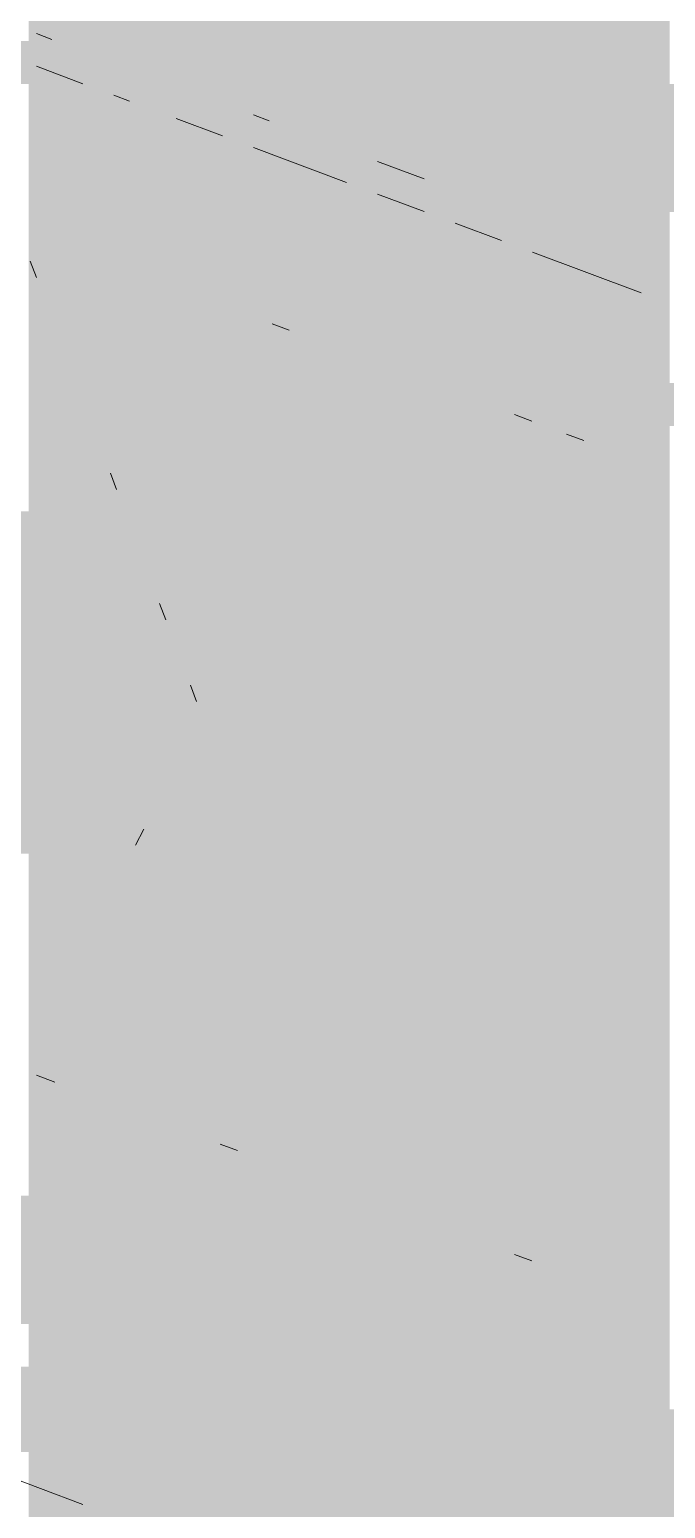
# Paper-space layout '03 3D Building and Roof' of a CAD drawing. Header units: millimetres. Extents: x 5 to 415, y 5 to 292.
# Drawn here: x 166.96 to 169.51, y 95.83 to 101.76 of the extents above; entities that cross this region are included whole.
import ezdxf

# ---------------------------------------------------------------- set-up
doc = ezdxf.new("R2010")
doc.units = ezdxf.units.MM
doc.layers.add('EXISTING', color=7, linetype='Continuous')
doc.layers.add('IMAGES', color=7, linetype='Continuous')

# ---------------------------------------------------------------- blocks, each defined once
blk = doc.blocks.new('SHEET_03')
at = {"layer": 'EXISTING', "color": 250, "lineweight": 9}
for p, q in [((166.9842, 101.7445), (167.0464, 101.7212)), ((167.1708, 101.5435), (166.9842, 101.6134)), ((167.3573, 101.4736), (167.2951, 101.4969)), ((167.7304, 101.3338), (167.5438, 101.4037)), ((167.8547, 101.4184), (167.9169, 101.3951)), ((168.2278, 101.1475), (167.8547, 101.2873)), ((168.3521, 101.232), (168.5387, 101.1622)), ((168.5387, 101.031), (168.3521, 101.1009)), ((168.8496, 100.9146), (168.663, 100.9845)), ((169.4092, 100.705), (168.9739, 100.868)), ((166.9596, 100.8316), (166.9843, 100.7663)), ((167.9981, 100.5548), (167.9287, 100.5809)), ((168.9702, 100.1907), (168.9008, 100.2167)), ((169.1785, 100.1127), (169.1091, 100.1387)), ((167.2806, 99.9819), (167.3053, 99.9166)), ((167.4781, 99.4591), (167.5028, 99.3937)), ((167.6015, 99.1323), (167.6262, 99.0669)), ((167.4153, 98.5542), (167.3816, 98.4903)), ((166.9843, 97.5679), (167.0584, 97.5401)), ((167.7204, 97.2921), (167.7898, 97.2661)), ((168.9008, 96.8499), (168.9702, 96.8239)), ((167.1708, 95.8475), (166.7977, 95.9873))]:
    blk.add_line(p, q, dxfattribs=at)
at = {"layer": 'IMAGES', "color": 7}
for points in [[(166.9535, 101.7143), (167.1249, 101.7143), (166.9535, 101.8857), (167.1249, 101.8857)], [(167.1249, 101.7143), (167.2962, 101.7143), (167.1249, 101.8857), (167.2962, 101.8857)], [(167.2962, 101.7143), (168.6671, 101.7143), (167.2962, 101.8857), (168.6671, 101.8857)], [(168.6671, 101.7143), (168.8385, 101.7143), (168.6671, 101.8857), (168.8385, 101.8857)], [(168.8385, 101.7143), (169.0099, 101.7143), (168.8385, 101.8857), (169.0099, 101.8857)], [(169.0099, 101.7143), (169.1812, 101.7143), (169.0099, 101.8857), (169.1812, 101.8857)], [(169.1812, 101.7143), (169.3526, 101.7143), (169.1812, 101.8857), (169.3526, 101.8857)], [(169.3526, 101.7143), (169.5239, 101.7143), (169.3526, 101.8857), (169.5239, 101.8857)], [(166.7821, 101.5429), (167.1249, 101.5429), (166.7821, 101.7143), (167.1249, 101.7143)], [(167.1249, 101.5429), (167.2962, 101.5429), (167.1249, 101.7143), (167.2962, 101.7143)], [(167.2962, 101.5429), (167.4676, 101.5429), (167.2962, 101.7143), (167.4676, 101.7143)], [(167.4676, 101.5429), (167.639, 101.5429), (167.4676, 101.7143), (167.639, 101.7143)], [(167.639, 101.5429), (167.8103, 101.5429), (167.639, 101.7143), (167.8103, 101.7143)], [(167.8103, 101.5429), (167.9817, 101.5429), (167.8103, 101.7143), (167.9817, 101.7143)], [(167.9817, 101.5429), (169.0099, 101.5429), (167.9817, 101.7143), (169.0099, 101.7143)], [(169.0099, 101.5429), (169.1812, 101.5429), (169.0099, 101.7143), (169.1812, 101.7143)], [(169.1812, 101.5429), (169.3526, 101.5429), (169.1812, 101.7143), (169.3526, 101.7143)], [(169.3526, 101.5429), (169.5239, 101.5429), (169.3526, 101.7143), (169.5239, 101.7143)], [(166.9535, 101.3714), (167.4676, 101.3714), (166.9535, 101.5429), (167.4676, 101.5429)], [(167.4676, 101.3714), (167.639, 101.3714), (167.4676, 101.5429), (167.639, 101.5429)], [(167.639, 101.3714), (167.8103, 101.3714), (167.639, 101.5429), (167.8103, 101.5429)], [(167.8103, 101.3714), (167.9817, 101.3714), (167.8103, 101.5429), (167.9817, 101.5429)], [(167.9817, 101.3714), (168.153, 101.3714), (167.9817, 101.5429), (168.153, 101.5429)], [(168.153, 101.3714), (168.3244, 101.3714), (168.153, 101.5429), (168.3244, 101.5429)], [(168.3244, 101.3714), (168.4958, 101.3714), (168.3244, 101.5429), (168.4958, 101.5429)], [(168.4958, 101.3714), (169.3526, 101.3714), (168.4958, 101.5429), (169.3526, 101.5429)], [(169.3526, 101.3714), (169.6953, 101.3714), (169.3526, 101.5429), (169.6953, 101.5429)], [(166.9535, 101.0286), (167.1249, 101.0286), (166.9535, 101.3714), (167.1249, 101.3714)], [(167.1249, 101.0286), (167.2962, 101.0286), (167.1249, 101.3714), (167.2962, 101.3714)], [(167.2962, 101.2), (167.4676, 101.2), (167.2962, 101.3714), (167.4676, 101.3714)], [(167.4676, 101.2), (167.639, 101.2), (167.4676, 101.3714), (167.639, 101.3714)], [(167.639, 101.2), (168.153, 101.2), (167.639, 101.3714), (168.153, 101.3714)], [(168.153, 101.2), (168.3244, 101.2), (168.153, 101.3714), (168.3244, 101.3714)], [(168.3244, 101.2), (168.4958, 101.2), (168.3244, 101.3714), (168.4958, 101.3714)], [(168.4958, 101.2), (168.6671, 101.2), (168.4958, 101.3714), (168.6671, 101.3714)], [(168.6671, 101.2), (168.8385, 101.2), (168.6671, 101.3714), (168.8385, 101.3714)], [(168.8385, 101.2), (169.8667, 101.2), (168.8385, 101.3714), (169.8667, 101.3714)], [(167.2962, 101.0286), (167.639, 101.0286), (167.2962, 101.2), (167.639, 101.2)], [(167.639, 101.0286), (167.8103, 101.0286), (167.639, 101.2), (167.8103, 101.2)], [(167.8103, 101.0286), (167.9817, 101.0286), (167.8103, 101.2), (167.9817, 101.2)], [(167.9817, 101.0286), (168.153, 101.0286), (167.9817, 101.2), (168.153, 101.2)], [(168.153, 101.0286), (168.3244, 101.0286), (168.153, 101.2), (168.3244, 101.2)], [(168.3244, 101.0286), (168.4958, 101.0286), (168.3244, 101.2), (168.4958, 101.2)], [(168.4958, 101.0286), (168.6671, 101.0286), (168.4958, 101.2), (168.6671, 101.2)], [(168.6671, 101.0286), (168.8385, 101.0286), (168.6671, 101.2), (168.8385, 101.2)], [(168.8385, 101.0286), (169.0099, 101.0286), (168.8385, 101.2), (169.0099, 101.2)], [(169.0099, 101.0286), (169.3526, 101.0286), (169.0099, 101.2), (169.3526, 101.2)], [(169.3526, 101.0286), (170.2094, 101.0286), (169.3526, 101.2), (170.2094, 101.2)], [(166.9535, 100.8571), (167.1249, 100.8571), (166.9535, 101.0286), (167.1249, 101.0286)], [(167.1249, 100.8571), (167.2962, 100.8571), (167.1249, 101.0286), (167.2962, 101.0286)], [(167.2962, 100.8571), (167.4676, 100.8571), (167.2962, 101.0286), (167.4676, 101.0286)], [(167.4676, 100.8571), (167.639, 100.8571), (167.4676, 101.0286), (167.639, 101.0286)], [(167.639, 100.8571), (168.153, 100.8571), (167.639, 101.0286), (168.153, 101.0286)], [(168.153, 100.8571), (168.3244, 100.8571), (168.153, 101.0286), (168.3244, 101.0286)], [(168.3244, 100.8571), (168.4958, 100.8571), (168.3244, 101.0286), (168.4958, 101.0286)], [(168.4958, 100.8571), (168.6671, 100.8571), (168.4958, 101.0286), (168.6671, 101.0286)], [(168.6671, 100.8571), (168.8385, 100.8571), (168.6671, 101.0286), (168.8385, 101.0286)], [(168.8385, 100.8571), (169.0099, 100.8571), (168.8385, 101.0286), (169.0099, 101.0286)], [(169.0099, 100.8571), (169.3526, 100.8571), (169.0099, 101.0286), (169.3526, 101.0286)], [(169.3526, 100.8571), (169.5239, 100.8571), (169.3526, 101.0286), (169.5239, 101.0286)], [(166.9535, 100.6857), (167.2962, 100.6857), (166.9535, 100.8571), (167.2962, 100.8571)], [(167.2962, 100.6857), (167.4676, 100.6857), (167.2962, 100.8571), (167.4676, 100.8571)], [(167.4676, 100.6857), (167.639, 100.6857), (167.4676, 100.8571), (167.639, 100.8571)], [(167.639, 100.6857), (167.8103, 100.6857), (167.639, 100.8571), (167.8103, 100.8571)], [(167.8103, 100.6857), (167.9817, 100.6857), (167.8103, 100.8571), (167.9817, 100.8571)], [(167.9817, 100.6857), (168.3244, 100.6857), (167.9817, 100.8571), (168.3244, 100.8571)], [(168.3244, 100.6857), (168.4958, 100.6857), (168.3244, 100.8571), (168.4958, 100.8571)], [(168.4958, 100.5143), (168.6671, 100.5143), (168.4958, 100.8571), (168.6671, 100.8571)], [(168.6671, 100.6857), (168.8385, 100.6857), (168.6671, 100.8571), (168.8385, 100.8571)], [(168.8385, 100.6857), (169.0099, 100.6857), (168.8385, 100.8571), (169.0099, 100.8571)], [(169.0099, 100.6857), (169.5239, 100.6857), (169.0099, 100.8571), (169.5239, 100.8571)], [(166.9535, 100.5143), (167.1249, 100.5143), (166.9535, 100.6857), (167.1249, 100.6857)], [(167.1249, 100.5143), (167.2962, 100.5143), (167.1249, 100.6857), (167.2962, 100.6857)], [(167.2962, 100.5143), (167.4676, 100.5143), (167.2962, 100.6857), (167.4676, 100.6857)], [(167.4676, 100.5143), (167.8103, 100.5143), (167.4676, 100.6857), (167.8103, 100.6857)], [(167.8103, 100.5143), (167.9817, 100.5143), (167.8103, 100.6857), (167.9817, 100.6857)], [(167.9817, 100.5143), (168.153, 100.5143), (167.9817, 100.6857), (168.153, 100.6857)], [(168.153, 100.5143), (168.3244, 100.5143), (168.153, 100.6857), (168.3244, 100.6857)], [(168.3244, 100.5143), (168.4958, 100.5143), (168.3244, 100.6857), (168.4958, 100.6857)], [(168.6671, 100.5143), (168.8385, 100.5143), (168.6671, 100.6857), (168.8385, 100.6857)], [(168.8385, 100.5143), (169.0099, 100.5143), (168.8385, 100.6857), (169.0099, 100.6857)], [(169.0099, 100.5143), (169.1812, 100.5143), (169.0099, 100.6857), (169.1812, 100.6857)], [(169.1812, 100.5143), (169.3526, 100.5143), (169.1812, 100.6857), (169.3526, 100.6857)], [(169.3526, 100.5143), (169.5239, 100.5143), (169.3526, 100.6857), (169.5239, 100.6857)], [(166.9535, 100.3429), (167.1249, 100.3429), (166.9535, 100.5143), (167.1249, 100.5143)], [(167.1249, 100.3429), (167.2962, 100.3429), (167.1249, 100.5143), (167.2962, 100.5143)], [(167.2962, 100.3429), (167.4676, 100.3429), (167.2962, 100.5143), (167.4676, 100.5143)], [(167.4676, 100.3429), (167.639, 100.3429), (167.4676, 100.5143), (167.639, 100.5143)], [(167.639, 100.3429), (167.8103, 100.3429), (167.639, 100.5143), (167.8103, 100.5143)], [(167.8103, 100.3429), (167.9817, 100.3429), (167.8103, 100.5143), (167.9817, 100.5143)], [(167.9817, 100.3429), (168.153, 100.3429), (167.9817, 100.5143), (168.153, 100.5143)], [(168.153, 100.3429), (168.3244, 100.3429), (168.153, 100.5143), (168.3244, 100.5143)], [(168.3244, 100.3429), (168.4958, 100.3429), (168.3244, 100.5143), (168.4958, 100.5143)], [(168.4958, 100.3429), (168.6671, 100.3429), (168.4958, 100.5143), (168.6671, 100.5143)], [(168.6671, 100.3429), (169.5239, 100.3429), (168.6671, 100.5143), (169.5239, 100.5143)], [(166.9535, 99.8286), (167.1249, 99.8286), (166.9535, 100.3429), (167.1249, 100.3429)], [(167.1249, 100.1714), (167.2962, 100.1714), (167.1249, 100.3429), (167.2962, 100.3429)], [(167.2962, 100), (167.4676, 100), (167.2962, 100.3429), (167.4676, 100.3429)], [(167.4676, 100.1714), (167.639, 100.1714), (167.4676, 100.3429), (167.639, 100.3429)], [(167.639, 100.1714), (167.9817, 100.1714), (167.639, 100.3429), (167.9817, 100.3429)], [(167.9817, 100.1714), (168.153, 100.1714), (167.9817, 100.3429), (168.153, 100.3429)], [(168.153, 100.1714), (168.3244, 100.1714), (168.153, 100.3429), (168.3244, 100.3429)], [(168.3244, 100.1714), (168.4958, 100.1714), (168.3244, 100.3429), (168.4958, 100.3429)], [(168.4958, 100.1714), (168.6671, 100.1714), (168.4958, 100.3429), (168.6671, 100.3429)], [(168.6671, 100.1714), (168.8385, 100.1714), (168.6671, 100.3429), (168.8385, 100.3429)], [(168.8385, 100.1714), (169.0099, 100.1714), (168.8385, 100.3429), (169.0099, 100.3429)], [(169.0099, 100.1714), (169.1812, 100.1714), (169.0099, 100.3429), (169.1812, 100.3429)], [(169.1812, 100.1714), (169.3526, 100.1714), (169.1812, 100.3429), (169.3526, 100.3429)], [(169.3526, 100.1714), (169.8667, 100.1714), (169.3526, 100.3429), (169.8667, 100.3429)], [(167.1249, 100), (167.2962, 100), (167.1249, 100.1714), (167.2962, 100.1714)], [(167.4676, 100), (168.153, 100), (167.4676, 100.1714), (168.153, 100.1714)], [(168.153, 100), (168.4958, 100), (168.153, 100.1714), (168.4958, 100.1714)], [(168.4958, 100), (168.8385, 100), (168.4958, 100.1714), (168.8385, 100.1714)], [(168.8385, 100), (169.3526, 100), (168.8385, 100.1714), (169.3526, 100.1714)], [(169.3526, 100), (169.5239, 100), (169.3526, 100.1714), (169.5239, 100.1714)], [(167.1249, 99.8286), (167.2962, 99.8286), (167.1249, 100), (167.2962, 100)], [(167.2962, 99.8286), (167.4676, 99.8286), (167.2962, 100), (167.4676, 100)], [(167.4676, 99.6571), (167.639, 99.6571), (167.4676, 100), (167.639, 100)], [(167.639, 99.8286), (168.8385, 99.8286), (167.639, 100), (168.8385, 100)], [(168.8385, 99.8286), (169.0099, 99.8286), (168.8385, 100), (169.0099, 100)], [(169.0099, 99.8286), (169.1812, 99.8286), (169.0099, 100), (169.1812, 100)], [(169.1812, 99.8286), (169.5239, 99.8286), (169.1812, 100), (169.5239, 100)], [(165.2399, 99.4857), (167.1249, 99.4857), (165.2399, 99.8286), (167.1249, 99.8286)], [(167.1249, 99.4857), (167.2962, 99.4857), (167.1249, 99.8286), (167.2962, 99.8286)], [(167.2962, 99.6571), (167.4676, 99.6571), (167.2962, 99.8286), (167.4676, 99.8286)], [(167.639, 99.6571), (169.0099, 99.6571), (167.639, 99.8286), (169.0099, 99.8286)], [(169.0099, 99.6571), (169.3526, 99.6571), (169.0099, 99.8286), (169.3526, 99.8286)], [(169.3526, 99.1429), (169.5239, 99.1429), (169.3526, 99.8286), (169.5239, 99.8286)], [(167.2962, 99.4857), (167.4676, 99.4857), (167.2962, 99.6571), (167.4676, 99.6571)], [(167.4676, 99.4857), (167.639, 99.4857), (167.4676, 99.6571), (167.639, 99.6571)], [(167.639, 99.4857), (167.8103, 99.4857), (167.639, 99.6571), (167.8103, 99.6571)], [(167.8103, 99.1429), (169.3526, 99.1429), (167.8103, 99.6571), (169.3526, 99.6571)], [(165.4112, 98.9714), (167.2962, 98.9714), (165.4112, 99.4857), (167.2962, 99.4857)], [(167.2962, 98.6286), (167.4676, 98.6286), (167.2962, 99.4857), (167.4676, 99.4857)], [(167.4676, 99.3143), (167.639, 99.3143), (167.4676, 99.4857), (167.639, 99.4857)], [(167.639, 99.1429), (167.8103, 99.1429), (167.639, 99.4857), (167.8103, 99.4857)], [(167.4676, 99.1429), (167.639, 99.1429), (167.4676, 99.3143), (167.639, 99.3143)], [(167.4676, 98.9714), (167.639, 98.9714), (167.4676, 99.1429), (167.639, 99.1429)], [(167.639, 98.8), (167.8103, 98.8), (167.639, 99.1429), (167.8103, 99.1429)], [(167.8103, 98.8), (167.9817, 98.8), (167.8103, 99.1429), (167.9817, 99.1429)], [(167.9817, 98.8), (169.3526, 98.8), (167.9817, 99.1429), (169.3526, 99.1429)], [(169.3526, 98.4571), (169.5239, 98.4571), (169.3526, 99.1429), (169.5239, 99.1429)], [(165.5826, 98.6286), (167.2962, 98.6286), (165.5826, 98.9714), (167.2962, 98.9714)], [(167.4676, 98.8), (167.639, 98.8), (167.4676, 98.9714), (167.639, 98.9714)], [(167.4676, 98.6286), (167.639, 98.6286), (167.4676, 98.8), (167.639, 98.8)], [(167.639, 98.6286), (167.8103, 98.6286), (167.639, 98.8), (167.8103, 98.8)], [(167.8103, 98.4571), (169.3526, 98.4571), (167.8103, 98.8), (169.3526, 98.8)], [(165.754, 98.4571), (167.1249, 98.4571), (165.754, 98.6286), (167.1249, 98.6286)], [(167.1249, 98.4571), (167.2962, 98.4571), (167.1249, 98.6286), (167.2962, 98.6286)], [(167.2962, 98.4571), (167.4676, 98.4571), (167.2962, 98.6286), (167.4676, 98.6286)], [(167.4676, 98.4571), (167.639, 98.4571), (167.4676, 98.6286), (167.639, 98.6286)], [(167.639, 98.4571), (167.8103, 98.4571), (167.639, 98.6286), (167.8103, 98.6286)], [(166.9535, 97.9429), (167.1249, 97.9429), (166.9535, 98.4571), (167.1249, 98.4571)], [(167.1249, 98.2857), (167.2962, 98.2857), (167.1249, 98.4571), (167.2962, 98.4571)], [(167.2962, 98.2857), (167.4676, 98.2857), (167.2962, 98.4571), (167.4676, 98.4571)], [(167.4676, 98.2857), (167.639, 98.2857), (167.4676, 98.4571), (167.639, 98.4571)], [(167.639, 98.1143), (169.3526, 98.1143), (167.639, 98.4571), (169.3526, 98.4571)], [(169.3526, 97.2571), (169.5239, 97.2571), (169.3526, 98.4571), (169.5239, 98.4571)], [(167.1249, 98.1143), (167.2962, 98.1143), (167.1249, 98.2857), (167.2962, 98.2857)], [(167.2962, 98.1143), (167.4676, 98.1143), (167.2962, 98.2857), (167.4676, 98.2857)], [(167.4676, 98.1143), (167.639, 98.1143), (167.4676, 98.2857), (167.639, 98.2857)], [(167.1249, 97.9429), (167.2962, 97.9429), (167.1249, 98.1143), (167.2962, 98.1143)], [(167.2962, 97.9429), (167.4676, 97.9429), (167.2962, 98.1143), (167.4676, 98.1143)], [(167.4676, 97.7714), (169.3526, 97.7714), (167.4676, 98.1143), (169.3526, 98.1143)], [(166.9535, 97.7714), (167.1249, 97.7714), (166.9535, 97.9429), (167.1249, 97.9429)], [(167.1249, 97.7714), (167.2962, 97.7714), (167.1249, 97.9429), (167.2962, 97.9429)], [(167.2962, 97.7714), (167.4676, 97.7714), (167.2962, 97.9429), (167.4676, 97.9429)], [(166.9535, 97.6), (167.1249, 97.6), (166.9535, 97.7714), (167.1249, 97.7714)], [(167.1249, 97.6), (167.2962, 97.6), (167.1249, 97.7714), (167.2962, 97.7714)], [(167.2962, 97.6), (169.3526, 97.6), (167.2962, 97.7714), (169.3526, 97.7714)], [(166.9535, 97.4286), (167.1249, 97.4286), (166.9535, 97.6), (167.1249, 97.6)], [(167.1249, 97.2571), (167.2962, 97.2571), (167.1249, 97.6), (167.2962, 97.6)], [(167.2962, 97.4286), (167.4676, 97.4286), (167.2962, 97.6), (167.4676, 97.6)], [(167.4676, 97.4286), (167.8103, 97.4286), (167.4676, 97.6), (167.8103, 97.6)], [(167.8103, 97.4286), (169.3526, 97.4286), (167.8103, 97.6), (169.3526, 97.6)], [(166.9535, 97.2571), (167.1249, 97.2571), (166.9535, 97.4286), (167.1249, 97.4286)], [(167.2962, 97.2571), (167.4676, 97.2571), (167.2962, 97.4286), (167.4676, 97.4286)], [(167.4676, 97.2571), (167.639, 97.2571), (167.4676, 97.4286), (167.639, 97.4286)], [(167.639, 97.0857), (167.8103, 97.0857), (167.639, 97.4286), (167.8103, 97.4286)], [(167.8103, 97.2571), (168.153, 97.2571), (167.8103, 97.4286), (168.153, 97.4286)], [(168.153, 97.2571), (168.3244, 97.2571), (168.153, 97.4286), (168.3244, 97.4286)], [(168.3244, 97.2571), (169.3526, 97.2571), (168.3244, 97.4286), (169.3526, 97.4286)], [(166.9535, 97.0857), (167.4676, 97.0857), (166.9535, 97.2571), (167.4676, 97.2571)], [(167.4676, 97.0857), (167.639, 97.0857), (167.4676, 97.2571), (167.639, 97.2571)], [(167.8103, 97.0857), (167.9817, 97.0857), (167.8103, 97.2571), (167.9817, 97.2571)], [(167.9817, 96.9143), (168.153, 96.9143), (167.9817, 97.2571), (168.153, 97.2571)], [(168.153, 97.0857), (168.3244, 97.0857), (168.153, 97.2571), (168.3244, 97.2571)], [(168.3244, 97.0857), (168.6671, 97.0857), (168.3244, 97.2571), (168.6671, 97.2571)], [(168.6671, 97.0857), (169.3526, 97.0857), (168.6671, 97.2571), (169.3526, 97.2571)], [(169.3526, 96.9143), (169.5239, 96.9143), (169.3526, 97.2571), (169.5239, 97.2571)], [(166.4394, 96.9143), (167.4676, 96.9143), (166.4394, 97.0857), (167.4676, 97.0857)], [(167.4676, 96.9143), (167.639, 96.9143), (167.4676, 97.0857), (167.639, 97.0857)], [(167.639, 96.9143), (167.9817, 96.9143), (167.639, 97.0857), (167.9817, 97.0857)], [(168.153, 96.9143), (168.6671, 96.9143), (168.153, 97.0857), (168.6671, 97.0857)], [(168.6671, 96.9143), (168.8385, 96.9143), (168.6671, 97.0857), (168.8385, 97.0857)], [(168.8385, 96.9143), (169.1812, 96.9143), (168.8385, 97.0857), (169.1812, 97.0857)], [(169.1812, 96.9143), (169.3526, 96.9143), (169.1812, 97.0857), (169.3526, 97.0857)], [(166.6108, 96.7429), (167.9817, 96.7429), (166.6108, 96.9143), (167.9817, 96.9143)], [(167.9817, 96.7429), (168.153, 96.7429), (167.9817, 96.9143), (168.153, 96.9143)], [(168.153, 96.7429), (168.3244, 96.7429), (168.153, 96.9143), (168.3244, 96.9143)], [(168.3244, 96.7429), (168.4958, 96.7429), (168.3244, 96.9143), (168.4958, 96.9143)], [(168.4958, 96.7429), (168.6671, 96.7429), (168.4958, 96.9143), (168.6671, 96.9143)], [(168.6671, 96.7429), (168.8385, 96.7429), (168.6671, 96.9143), (168.8385, 96.9143)], [(168.8385, 96.5714), (169.1812, 96.5714), (168.8385, 96.9143), (169.1812, 96.9143)], [(169.1812, 96.7429), (169.3526, 96.7429), (169.1812, 96.9143), (169.3526, 96.9143)], [(169.3526, 96.7429), (169.5239, 96.7429), (169.3526, 96.9143), (169.5239, 96.9143)], [(166.7821, 96.5714), (168.3244, 96.5714), (166.7821, 96.7429), (168.3244, 96.7429)], [(168.3244, 96.5714), (168.8385, 96.5714), (168.3244, 96.7429), (168.8385, 96.7429)], [(169.1812, 96.5714), (169.3526, 96.5714), (169.1812, 96.7429), (169.3526, 96.7429)], [(169.3526, 96.4), (169.5239, 96.4), (169.3526, 96.7429), (169.5239, 96.7429)], [(166.9535, 96.4), (167.1249, 96.4), (166.9535, 96.5714), (167.1249, 96.5714)], [(167.1249, 96.4), (168.8385, 96.4), (167.1249, 96.5714), (168.8385, 96.5714)], [(168.8385, 96.4), (169.1812, 96.4), (168.8385, 96.5714), (169.1812, 96.5714)], [(169.1812, 96.4), (169.3526, 96.4), (169.1812, 96.5714), (169.3526, 96.5714)], [(166.7821, 96.2286), (167.2962, 96.2286), (166.7821, 96.4), (167.2962, 96.4)], [(167.2962, 96.0571), (167.4676, 96.0571), (167.2962, 96.4), (167.4676, 96.4)], [(167.4676, 96.2286), (167.639, 96.2286), (167.4676, 96.4), (167.639, 96.4)], [(167.639, 96.0571), (167.8103, 96.0571), (167.639, 96.4), (167.8103, 96.4)], [(167.8103, 96.2286), (168.153, 96.2286), (167.8103, 96.4), (168.153, 96.4)], [(168.153, 96.2286), (169.3526, 96.2286), (168.153, 96.4), (169.3526, 96.4)], [(169.3526, 96.2286), (169.5239, 96.2286), (169.3526, 96.4), (169.5239, 96.4)], [(166.7821, 96.0571), (167.1249, 96.0571), (166.7821, 96.2286), (167.1249, 96.2286)], [(167.1249, 96.0571), (167.2962, 96.0571), (167.1249, 96.2286), (167.2962, 96.2286)], [(167.4676, 96.0571), (167.639, 96.0571), (167.4676, 96.2286), (167.639, 96.2286)], [(167.8103, 96.0571), (167.9817, 96.0571), (167.8103, 96.2286), (167.9817, 96.2286)], [(167.9817, 96.0571), (168.153, 96.0571), (167.9817, 96.2286), (168.153, 96.2286)], [(168.153, 96.0571), (168.3244, 96.0571), (168.153, 96.2286), (168.3244, 96.2286)], [(168.3244, 96.0571), (169.6953, 96.0571), (168.3244, 96.2286), (169.6953, 96.2286)], [(166.9535, 95.8857), (167.1249, 95.8857), (166.9535, 96.0571), (167.1249, 96.0571)], [(167.1249, 95.8857), (167.2962, 95.8857), (167.1249, 96.0571), (167.2962, 96.0571)], [(167.2962, 95.8857), (167.4676, 95.8857), (167.2962, 96.0571), (167.4676, 96.0571)], [(167.4676, 95.8857), (167.639, 95.8857), (167.4676, 96.0571), (167.639, 96.0571)], [(167.639, 95.8857), (167.8103, 95.8857), (167.639, 96.0571), (167.8103, 96.0571)], [(167.8103, 95.8857), (167.9817, 95.8857), (167.8103, 96.0571), (167.9817, 96.0571)], [(167.9817, 95.8857), (168.153, 95.8857), (167.9817, 96.0571), (168.153, 96.0571)], [(168.153, 95.8857), (168.4958, 95.8857), (168.153, 96.0571), (168.4958, 96.0571)], [(168.4958, 95.8857), (170.2094, 95.8857), (168.4958, 96.0571), (170.2094, 96.0571)], [(166.9535, 95.7143), (167.2962, 95.7143), (166.9535, 95.8857), (167.2962, 95.8857)], [(167.2962, 95.7143), (167.4676, 95.7143), (167.2962, 95.8857), (167.4676, 95.8857)], [(167.4676, 95.7143), (167.8103, 95.7143), (167.4676, 95.8857), (167.8103, 95.8857)], [(167.8103, 95.7143), (167.9817, 95.7143), (167.8103, 95.8857), (167.9817, 95.8857)], [(167.9817, 95.7143), (168.3244, 95.7143), (167.9817, 95.8857), (168.3244, 95.8857)], [(168.3244, 95.7143), (168.8385, 95.7143), (168.3244, 95.8857), (168.8385, 95.8857)], [(168.8385, 95.7143), (169.0099, 95.7143), (168.8385, 95.8857), (169.0099, 95.8857)], [(169.0099, 95.7143), (170.7235, 95.7143), (169.0099, 95.8857), (170.7235, 95.8857)]]:
    blk.add_solid(points, dxfattribs=at)

psp = doc.layouts.new('03 3D Building and Roof')

# ---------------------------------------------------------------- block references
psp.add_blockref('SHEET_03', (0, 0))

doc.saveas('drawing.dxf')
